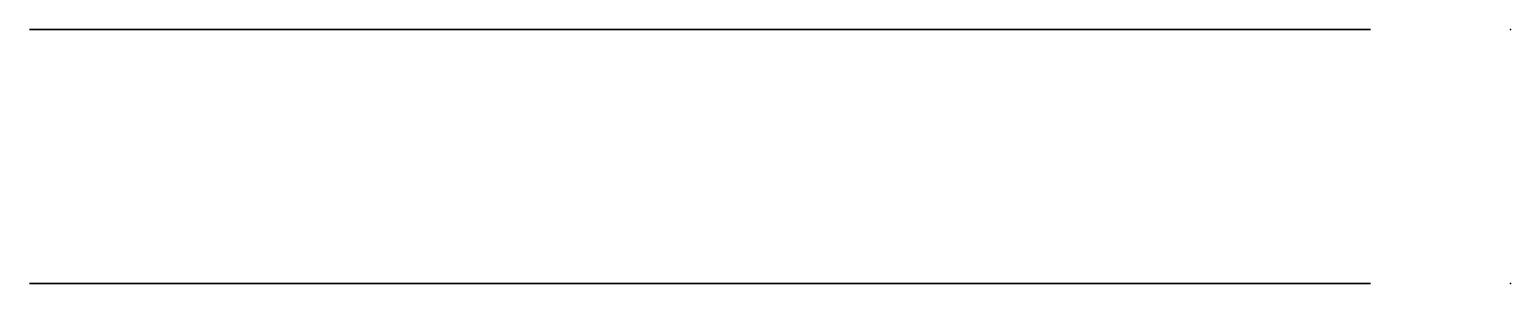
# Model space of a CAD drawing. Header units: millimetres. Extents: x -75.9 to 0, y 0 to 13.
import ezdxf

# ---------------------------------------------------------------- set-up
doc = ezdxf.new("R2010")
doc.units = ezdxf.units.MM
doc.header["$MEASUREMENT"] = 0
for name, color, linetype in [('macropad case v3_Sketch1', 7, 'Continuous'), ('macropad case v3_Sketch2', 7, 'Continuous'), ('macropad case v3_Sketch3', 7, 'Continuous'), ('macropad case_Sketch1', 7, 'Continuous')]:
    doc.layers.add(name, color=color, linetype=linetype)

# ---------------------------------------------------------------- blocks, each defined once
blk = doc.blocks.new('macropadcase')
at = {"layer": 'macropad case_Sketch1'}
for p, q in [((-0.7167, 0, -2.1965), (-7.5867, 0, -2.1965)), ((-7.5867, 0, -2.1965), (-7.5867, 0, 6.7335)), ((-7.5867, 0, 6.7335), (-0.7167, 0, 6.7335)), ((-1.6667, 0, -1.2465), (-6.6367, 0, -1.2465)), ((-6.6367, 0, 5.7835), (-1.6667, 0, 5.7835)), ((-6.6367, 0, -1.2465), (-6.6367, 0, 5.7835)), ((-1.6667, 0, 5.7835), (-1.6667, 0, -1.2465)), ((-0.7167, 0, 6.7335), (-0.7167, 0, -2.1965))]:
    blk.add_line(p, q, dxfattribs=at)
at = {"layer": 'macropad case_Sketch1', "extrusion": (0, 1, 0)}
for centre, radius in [((7.0867, 6.2335), 0.3), ((7.0867, -1.6965), 0.3), ((7.0867, 6.2335), 0.17), ((7.0867, -1.6965), 0.17), ((1.2167, 6.2335), 0.3), ((1.2167, -1.6965), 0.3), ((1.2167, 6.2335), 0.17), ((1.2167, -1.6965), 0.17)]:
    blk.add_circle(centre, radius, dxfattribs=at)
at = {"layer": 'macropad case_Sketch1'}
blk.add_point((0, 0), dxfattribs=at)

msp = doc.modelspace()

# ---------------------------------------------------------------- linework, layer by layer
at = {"layer": 'macropad case v3_Sketch1'}
for p, q in [((-75.867, 13, -21.965), (-75.867, 13, 67.335)), ((-75.867, 13, 67.335), (-7.167, 13, 67.335)), ((-75.867, 13, -21.965), (-75.867, 13, 67.335)), ((-7.167, 13, -21.965), (-75.867, 13, -21.965)), ((-66.367, 13, 57.835), (-66.367, 13, -12.465)), ((-66.367, 13, -12.465), (-16.667, 13, -12.465)), ((-16.667, 13, 57.835), (-66.367, 13, 57.835)), ((-50.867, 13, -12.465), (-50.867, 13, -21.965)), ((-32.367, 13, -12.465), (-50.867, 13, -12.465)), ((-50.867, 13, -21.965), (-32.367, 13, -21.965)), ((-32.367, 13, -21.965), (-32.367, 13, -12.465)), ((-16.667, 13, -12.465), (-16.667, 13, 57.835)), ((-7.167, 13, 67.335), (-7.167, 13, -21.965)), ((-7.167, 13, 67.335), (-7.167, 13, -21.965))]:
    msp.add_line(p, q, dxfattribs=at)
at = {"layer": 'macropad case v3_Sketch1', "extrusion": (0, 1, 0)}
for centre in [(70.867, -16.965, 13), (70.867, 62.335, 13), (12.167, -16.965, 13), (12.167, 62.335, 13)]:
    msp.add_circle(centre, 3, dxfattribs=at)
at = {"layer": 'macropad case v3_Sketch1'}
msp.add_point((0, 13), dxfattribs=at)
at = {"layer": 'macropad case v3_Sketch2'}
for p, q in [((-75.867, 13, -16.965), (-75.867, 13, 62.335)), ((-70.867, 13, 67.335), (-12.167, 13, 67.335)), ((-50.867, 13, -21.965), (-70.867, 13, -21.965)), ((-66.367, 13, -12.465), (-50.867, 13, -12.465)), ((-16.667, 13, 57.835), (-66.367, 13, 57.835)), ((-66.367, 13, 57.835), (-66.367, 13, -12.465)), ((-50.867, 13, -12.465), (-50.867, 13, -21.965)), ((-12.167, 13, -21.965), (-32.367, 13, -21.965)), ((-32.367, 13, -21.965), (-32.367, 13, -12.465)), ((-32.367, 13, -12.465), (-16.667, 13, -12.465)), ((-16.667, 13, -12.465), (-16.667, 13, 57.835)), ((-7.167, 13, 62.335), (-7.167, 13, -16.965))]:
    msp.add_line(p, q, dxfattribs=at)
at = {"layer": 'macropad case v3_Sketch2', "extrusion": (0, 1, 0)}
for centre in [(70.867, 62.335, 13), (70.867, -16.965, 13), (12.167, -16.965, 13), (12.167, 62.335, 13)]:
    msp.add_circle(centre, 3, dxfattribs=at)
for centre, start, end in [((70.867, -16.965, 13), 270, 0), ((70.867, 62.335, 13), 0, 90), ((12.167, 62.335, 13), 90, 180), ((12.167, -16.965, 13), 180, 270)]:
    msp.add_arc(centre, 5, start, end, dxfattribs=at)
at = {"layer": 'macropad case v3_Sketch2'}
msp.add_point((0, 13), dxfattribs=at)
at = {"layer": 'macropad case v3_Sketch3'}
msp.add_point((0, 13), dxfattribs=at)

# ---------------------------------------------------------------- block references
at = {"xscale": 10, "yscale": 10, "zscale": 10}
msp.add_blockref('macropadcase', (0, 0), dxfattribs=at)

doc.saveas('drawing.dxf')
